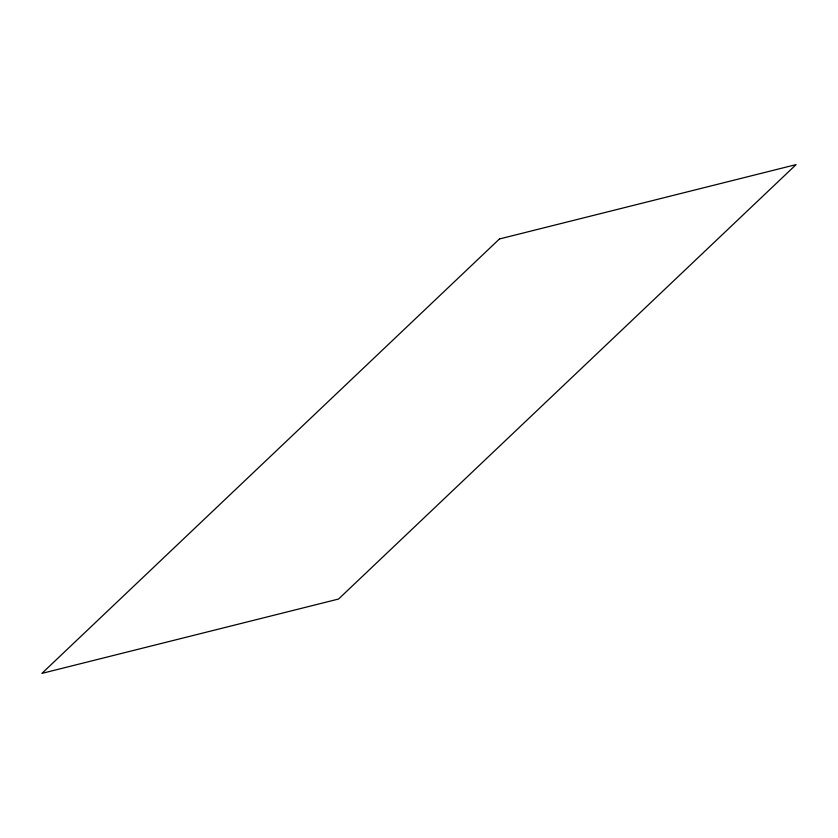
<?xml version="1.0" encoding="UTF-8"?>
<svg xmlns="http://www.w3.org/2000/svg" width="838" height="838" viewBox="0 0 838 838"><rect width="100%" height="100%" fill="white"/><g stroke="black" fill="none" stroke-linecap="round" stroke-linejoin="round"><path stroke-width="1.26" d="M499.448 238.966L41.9 673.396L338.552 599.034L796.1 164.604L499.448 238.966"/></g></svg>
